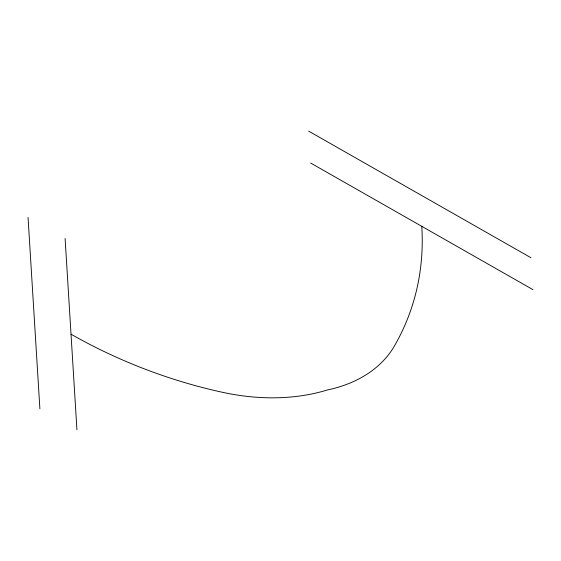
<?xml version="1.0" encoding="UTF-8"?>
<svg xmlns="http://www.w3.org/2000/svg" width="561" height="561" viewBox="0 0 561 561"><rect width="100%" height="100%" fill="white"/><g stroke="black" fill="none" stroke-linecap="round" stroke-linejoin="round"><path stroke-width="0.84" d="M308.669 131.148L530.979 257.751M310.647 163.034L532.95 289.637M65.104 238.53L76.941 429.852M28.05 217.43L39.887 408.752M421.795 226.335A409.011 289.714 21.1 0 1 394.383 346.025A146.659 103.89 21.1 0 1 327.231 390.007A182.662 129.388 21.1 0 1 222.682 392.342A385.197 272.849 21.1 0 1 71.023 334.195"/></g></svg>
